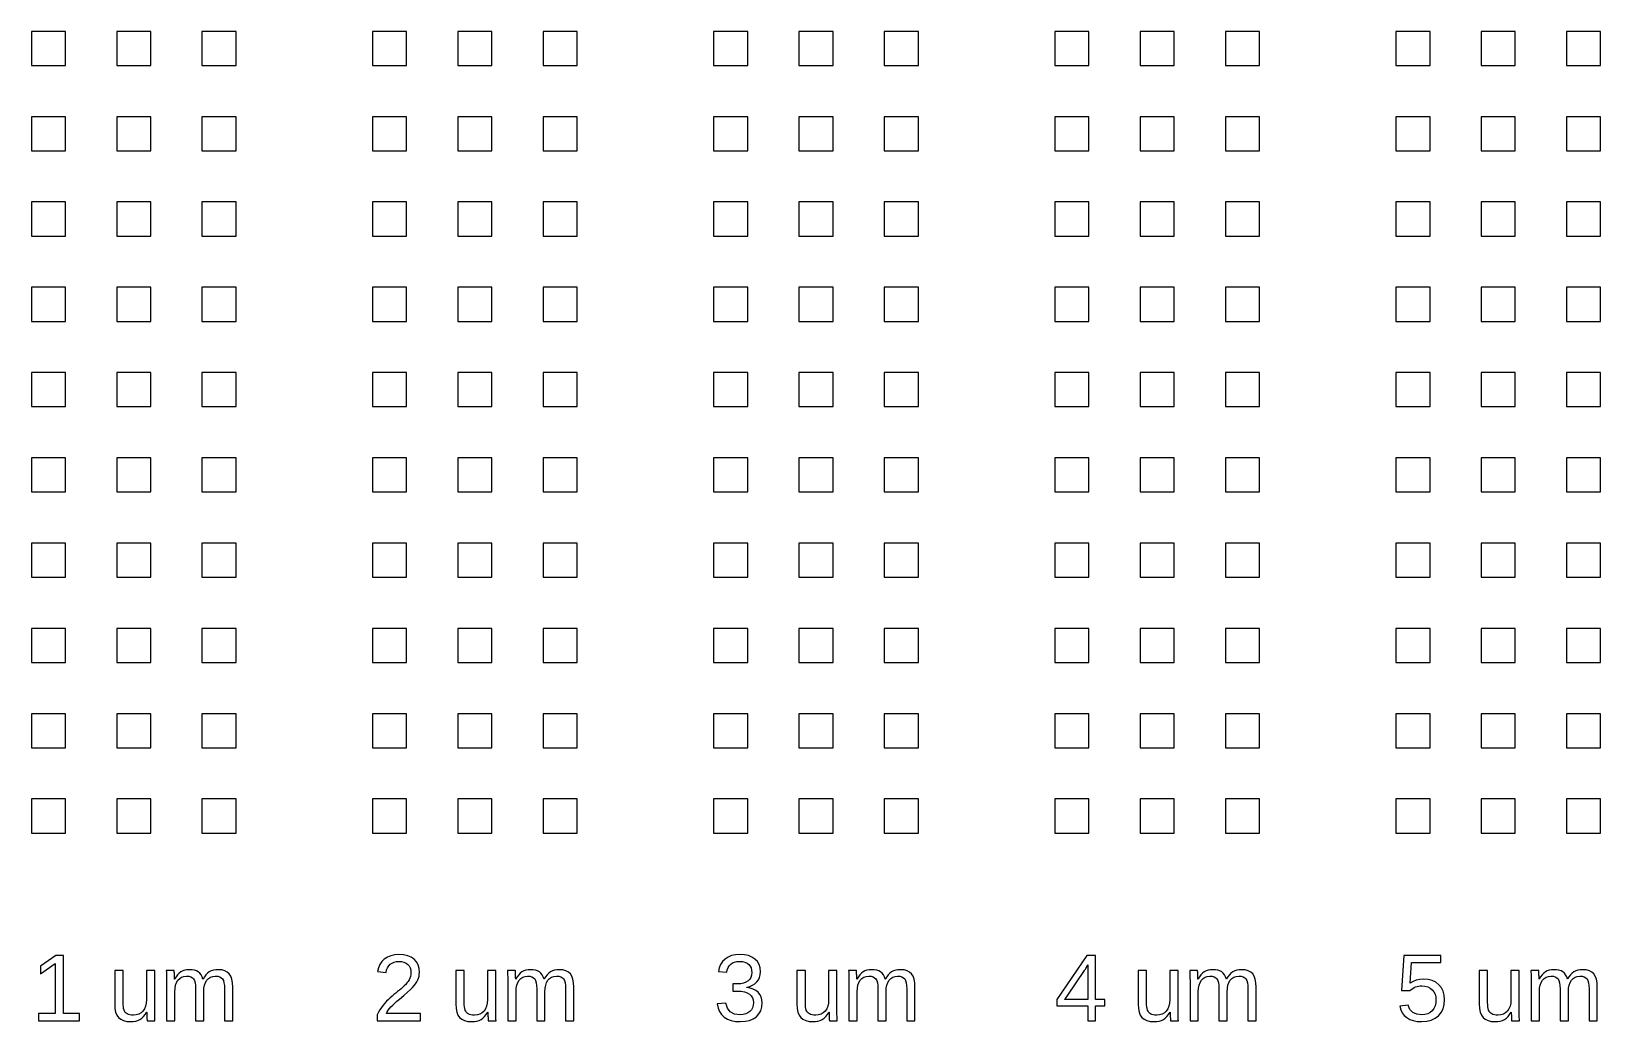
# Model space of a CAD drawing. Extents: x -5117 to 5117, y -2981 to 8396.
# Drawn here: x -4665 to -2475, y -126 to 1256 of the extents above; entities that cross this region are included whole.
import ezdxf

# ---------------------------------------------------------------- set-up
doc = ezdxf.new("R2010")
doc.units = 0
doc.layers.get('0').update_dxf_attribs({"linetype": 'CONTINUOUS'})

msp = doc.modelspace()

# ---------------------------------------------------------------- linework, layer by layer
at = {"color": 7}
for points in [[(-4617.477336, 1256.021273), (-4665.080195, 1256.021273), (-4665.080195, 1208.418414), (-4617.477336, 1208.418414)], [(-4498.470188, 1256.021273), (-4546.073047, 1256.021273), (-4546.073047, 1208.418414), (-4498.470188, 1208.418414)], [(-4379.46304, 1256.021273), (-4427.0659, 1256.021273), (-4427.0659, 1208.418414), (-4379.46304, 1208.418414)], [(-4141.448745, 1256.021273), (-4189.051604, 1256.021273), (-4189.051604, 1208.418414), (-4141.448745, 1208.418414)], [(-4022.441597, 1256.021273), (-4070.044456, 1256.021273), (-4070.044456, 1208.418414), (-4022.441597, 1208.418414)], [(-3903.434449, 1256.021273), (-3951.037308, 1256.021273), (-3951.037308, 1208.418414), (-3903.434449, 1208.418414)], [(-3665.420153, 1256.021273), (-3713.023013, 1256.021273), (-3713.023013, 1208.418414), (-3665.420153, 1208.418414)], [(-3546.413006, 1256.021273), (-3594.015865, 1256.021273), (-3594.015865, 1208.418414), (-3546.413006, 1208.418414)], [(-3427.405858, 1256.021273), (-3475.008717, 1256.021273), (-3475.008717, 1208.418414), (-3427.405858, 1208.418414)], [(-3189.391562, 1256.021273), (-3236.994421, 1256.021273), (-3236.994421, 1208.418414), (-3189.391562, 1208.418414)], [(-3070.384414, 1256.021273), (-3117.987273, 1256.021273), (-3117.987273, 1208.418414), (-3070.384414, 1208.418414)], [(-2951.377266, 1256.021273), (-2998.980126, 1256.021273), (-2998.980126, 1208.418414), (-2951.377266, 1208.418414)], [(-2713.362971, 1256.021273), (-2760.96583, 1256.021273), (-2760.96583, 1208.418414), (-2713.362971, 1208.418414)], [(-2594.355823, 1256.021273), (-2641.958682, 1256.021273), (-2641.958682, 1208.418414), (-2594.355823, 1208.418414)], [(-2475.348675, 1256.021273), (-2522.951534, 1256.021273), (-2522.951534, 1208.418414), (-2475.348675, 1208.418414)], [(-4617.477336, 1137.014125), (-4665.080195, 1137.014125), (-4665.080195, 1089.411266), (-4617.477336, 1089.411266)], [(-4498.470188, 1137.014125), (-4546.073047, 1137.014125), (-4546.073047, 1089.411266), (-4498.470188, 1089.411266)], [(-4379.46304, 1137.014125), (-4427.0659, 1137.014125), (-4427.0659, 1089.411266), (-4379.46304, 1089.411266)], [(-4141.448745, 1137.014125), (-4189.051604, 1137.014125), (-4189.051604, 1089.411266), (-4141.448745, 1089.411266)], [(-4022.441597, 1137.014125), (-4070.044456, 1137.014125), (-4070.044456, 1089.411266), (-4022.441597, 1089.411266)], [(-3903.434449, 1137.014125), (-3951.037308, 1137.014125), (-3951.037308, 1089.411266), (-3903.434449, 1089.411266)], [(-3665.420153, 1137.014125), (-3713.023013, 1137.014125), (-3713.023013, 1089.411266), (-3665.420153, 1089.411266)], [(-3546.413006, 1137.014125), (-3594.015865, 1137.014125), (-3594.015865, 1089.411266), (-3546.413006, 1089.411266)], [(-3427.405858, 1137.014125), (-3475.008717, 1137.014125), (-3475.008717, 1089.411266), (-3427.405858, 1089.411266)], [(-3189.391562, 1137.014125), (-3236.994421, 1137.014125), (-3236.994421, 1089.411266), (-3189.391562, 1089.411266)], [(-3070.384414, 1137.014125), (-3117.987273, 1137.014125), (-3117.987273, 1089.411266), (-3070.384414, 1089.411266)], [(-2951.377266, 1137.014125), (-2998.980126, 1137.014125), (-2998.980126, 1089.411266), (-2951.377266, 1089.411266)], [(-2713.362971, 1137.014125), (-2760.96583, 1137.014125), (-2760.96583, 1089.411266), (-2713.362971, 1089.411266)], [(-2594.355823, 1137.014125), (-2641.958682, 1137.014125), (-2641.958682, 1089.411266), (-2594.355823, 1089.411266)], [(-2475.348675, 1137.014125), (-2522.951534, 1137.014125), (-2522.951534, 1089.411266), (-2475.348675, 1089.411266)], [(-4617.477336, 1018.006977), (-4665.080195, 1018.006977), (-4665.080195, 970.404118), (-4617.477336, 970.404118)], [(-4498.470188, 1018.006977), (-4546.073047, 1018.006977), (-4546.073047, 970.404118), (-4498.470188, 970.404118)], [(-4379.46304, 1018.006977), (-4427.0659, 1018.006977), (-4427.0659, 970.404118), (-4379.46304, 970.404118)], [(-4141.448745, 1018.006977), (-4189.051604, 1018.006977), (-4189.051604, 970.404118), (-4141.448745, 970.404118)], [(-4022.441597, 1018.006977), (-4070.044456, 1018.006977), (-4070.044456, 970.404118), (-4022.441597, 970.404118)], [(-3903.434449, 1018.006977), (-3951.037308, 1018.006977), (-3951.037308, 970.404118), (-3903.434449, 970.404118)], [(-3665.420153, 1018.006977), (-3713.023013, 1018.006977), (-3713.023013, 970.404118), (-3665.420153, 970.404118)], [(-3546.413006, 1018.006977), (-3594.015865, 1018.006977), (-3594.015865, 970.404118), (-3546.413006, 970.404118)], [(-3427.405858, 1018.006977), (-3475.008717, 1018.006977), (-3475.008717, 970.404118), (-3427.405858, 970.404118)], [(-3189.391562, 1018.006977), (-3236.994421, 1018.006977), (-3236.994421, 970.404118), (-3189.391562, 970.404118)], [(-3070.384414, 1018.006977), (-3117.987273, 1018.006977), (-3117.987273, 970.404118), (-3070.384414, 970.404118)], [(-2951.377266, 1018.006977), (-2998.980126, 1018.006977), (-2998.980126, 970.404118), (-2951.377266, 970.404118)], [(-2713.362971, 1018.006977), (-2760.96583, 1018.006977), (-2760.96583, 970.404118), (-2713.362971, 970.404118)], [(-2594.355823, 1018.006977), (-2641.958682, 1018.006977), (-2641.958682, 970.404118), (-2594.355823, 970.404118)], [(-2475.348675, 1018.006977), (-2522.951534, 1018.006977), (-2522.951534, 970.404118), (-2475.348675, 970.404118)], [(-4617.477336, 898.999829), (-4665.080195, 898.999829), (-4665.080195, 851.39697), (-4617.477336, 851.39697)], [(-4498.470188, 898.999829), (-4546.073047, 898.999829), (-4546.073047, 851.39697), (-4498.470188, 851.39697)], [(-4379.46304, 898.999829), (-4427.0659, 898.999829), (-4427.0659, 851.39697), (-4379.46304, 851.39697)], [(-4141.448745, 898.999829), (-4189.051604, 898.999829), (-4189.051604, 851.39697), (-4141.448745, 851.39697)], [(-4022.441597, 898.999829), (-4070.044456, 898.999829), (-4070.044456, 851.39697), (-4022.441597, 851.39697)], [(-3903.434449, 898.999829), (-3951.037308, 898.999829), (-3951.037308, 851.39697), (-3903.434449, 851.39697)], [(-3665.420153, 898.999829), (-3713.023013, 898.999829), (-3713.023013, 851.39697), (-3665.420153, 851.39697)], [(-3546.413006, 898.999829), (-3594.015865, 898.999829), (-3594.015865, 851.39697), (-3546.413006, 851.39697)], [(-3427.405858, 898.999829), (-3475.008717, 898.999829), (-3475.008717, 851.39697), (-3427.405858, 851.39697)], [(-3189.391562, 898.999829), (-3236.994421, 898.999829), (-3236.994421, 851.39697), (-3189.391562, 851.39697)], [(-3070.384414, 898.999829), (-3117.987273, 898.999829), (-3117.987273, 851.39697), (-3070.384414, 851.39697)], [(-2951.377266, 898.999829), (-2998.980126, 898.999829), (-2998.980126, 851.39697), (-2951.377266, 851.39697)], [(-2713.362971, 898.999829), (-2760.96583, 898.999829), (-2760.96583, 851.39697), (-2713.362971, 851.39697)], [(-2594.355823, 898.999829), (-2641.958682, 898.999829), (-2641.958682, 851.39697), (-2594.355823, 851.39697)], [(-2475.348675, 898.999829), (-2522.951534, 898.999829), (-2522.951534, 851.39697), (-2475.348675, 851.39697)], [(-4617.477336, 779.992681), (-4665.080195, 779.992681), (-4665.080195, 732.389822), (-4617.477336, 732.389822)], [(-4498.470188, 779.992681), (-4546.073047, 779.992681), (-4546.073047, 732.389822), (-4498.470188, 732.389822)], [(-4379.46304, 779.992681), (-4427.0659, 779.992681), (-4427.0659, 732.389822), (-4379.46304, 732.389822)], [(-4141.448745, 779.992681), (-4189.051604, 779.992681), (-4189.051604, 732.389822), (-4141.448745, 732.389822)], [(-4022.441597, 779.992681), (-4070.044456, 779.992681), (-4070.044456, 732.389822), (-4022.441597, 732.389822)], [(-3903.434449, 779.992681), (-3951.037308, 779.992681), (-3951.037308, 732.389822), (-3903.434449, 732.389822)], [(-3665.420153, 779.992681), (-3713.023013, 779.992681), (-3713.023013, 732.389822), (-3665.420153, 732.389822)], [(-3546.413006, 779.992681), (-3594.015865, 779.992681), (-3594.015865, 732.389822), (-3546.413006, 732.389822)], [(-3427.405858, 779.992681), (-3475.008717, 779.992681), (-3475.008717, 732.389822), (-3427.405858, 732.389822)], [(-3189.391562, 779.992681), (-3236.994421, 779.992681), (-3236.994421, 732.389822), (-3189.391562, 732.389822)], [(-3070.384414, 779.992681), (-3117.987273, 779.992681), (-3117.987273, 732.389822), (-3070.384414, 732.389822)], [(-2951.377266, 779.992681), (-2998.980126, 779.992681), (-2998.980126, 732.389822), (-2951.377266, 732.389822)], [(-2713.362971, 779.992681), (-2760.96583, 779.992681), (-2760.96583, 732.389822), (-2713.362971, 732.389822)], [(-2594.355823, 779.992681), (-2641.958682, 779.992681), (-2641.958682, 732.389822), (-2594.355823, 732.389822)], [(-2475.348675, 779.992681), (-2522.951534, 779.992681), (-2522.951534, 732.389822), (-2475.348675, 732.389822)], [(-4617.477336, 660.985534), (-4665.080195, 660.985534), (-4665.080195, 613.382674), (-4617.477336, 613.382674)], [(-4498.470188, 660.985534), (-4546.073047, 660.985534), (-4546.073047, 613.382674), (-4498.470188, 613.382674)], [(-4379.46304, 660.985534), (-4427.0659, 660.985534), (-4427.0659, 613.382674), (-4379.46304, 613.382674)], [(-4141.448745, 660.985534), (-4189.051604, 660.985534), (-4189.051604, 613.382674), (-4141.448745, 613.382674)], [(-4022.441597, 660.985534), (-4070.044456, 660.985534), (-4070.044456, 613.382674), (-4022.441597, 613.382674)], [(-3903.434449, 660.985534), (-3951.037308, 660.985534), (-3951.037308, 613.382674), (-3903.434449, 613.382674)], [(-3665.420153, 660.985534), (-3713.023013, 660.985534), (-3713.023013, 613.382674), (-3665.420153, 613.382674)], [(-3546.413006, 660.985534), (-3594.015865, 660.985534), (-3594.015865, 613.382674), (-3546.413006, 613.382674)], [(-3427.405858, 660.985534), (-3475.008717, 660.985534), (-3475.008717, 613.382674), (-3427.405858, 613.382674)], [(-3189.391562, 660.985534), (-3236.994421, 660.985534), (-3236.994421, 613.382674), (-3189.391562, 613.382674)], [(-3070.384414, 660.985534), (-3117.987273, 660.985534), (-3117.987273, 613.382674), (-3070.384414, 613.382674)], [(-2951.377266, 660.985534), (-2998.980126, 660.985534), (-2998.980126, 613.382674), (-2951.377266, 613.382674)], [(-2713.362971, 660.985534), (-2760.96583, 660.985534), (-2760.96583, 613.382674), (-2713.362971, 613.382674)], [(-2594.355823, 660.985534), (-2641.958682, 660.985534), (-2641.958682, 613.382674), (-2594.355823, 613.382674)], [(-2475.348675, 660.985534), (-2522.951534, 660.985534), (-2522.951534, 613.382674), (-2475.348675, 613.382674)], [(-4617.477336, 541.978386), (-4665.080195, 541.978386), (-4665.080195, 494.375527), (-4617.477336, 494.375527)], [(-4498.470188, 541.978386), (-4546.073047, 541.978386), (-4546.073047, 494.375527), (-4498.470188, 494.375527)], [(-4379.46304, 541.978386), (-4427.0659, 541.978386), (-4427.0659, 494.375527), (-4379.46304, 494.375527)], [(-4141.448745, 541.978386), (-4189.051604, 541.978386), (-4189.051604, 494.375527), (-4141.448745, 494.375527)], [(-4022.441597, 541.978386), (-4070.044456, 541.978386), (-4070.044456, 494.375527), (-4022.441597, 494.375527)], [(-3903.434449, 541.978386), (-3951.037308, 541.978386), (-3951.037308, 494.375527), (-3903.434449, 494.375527)], [(-3665.420153, 541.978386), (-3713.023013, 541.978386), (-3713.023013, 494.375527), (-3665.420153, 494.375527)], [(-3546.413006, 541.978386), (-3594.015865, 541.978386), (-3594.015865, 494.375527), (-3546.413006, 494.375527)], [(-3427.405858, 541.978386), (-3475.008717, 541.978386), (-3475.008717, 494.375527), (-3427.405858, 494.375527)], [(-3189.391562, 541.978386), (-3236.994421, 541.978386), (-3236.994421, 494.375527), (-3189.391562, 494.375527)], [(-3070.384414, 541.978386), (-3117.987273, 541.978386), (-3117.987273, 494.375527), (-3070.384414, 494.375527)], [(-2951.377266, 541.978386), (-2998.980126, 541.978386), (-2998.980126, 494.375527), (-2951.377266, 494.375527)], [(-2713.362971, 541.978386), (-2760.96583, 541.978386), (-2760.96583, 494.375527), (-2713.362971, 494.375527)], [(-2594.355823, 541.978386), (-2641.958682, 541.978386), (-2641.958682, 494.375527), (-2594.355823, 494.375527)], [(-2475.348675, 541.978386), (-2522.951534, 541.978386), (-2522.951534, 494.375527), (-2475.348675, 494.375527)], [(-4617.477336, 422.971238), (-4665.080195, 422.971238), (-4665.080195, 375.368379), (-4617.477336, 375.368379)], [(-4498.470188, 422.971238), (-4546.073047, 422.971238), (-4546.073047, 375.368379), (-4498.470188, 375.368379)], [(-4379.46304, 422.971238), (-4427.0659, 422.971238), (-4427.0659, 375.368379), (-4379.46304, 375.368379)], [(-4141.448745, 422.971238), (-4189.051604, 422.971238), (-4189.051604, 375.368379), (-4141.448745, 375.368379)], [(-4022.441597, 422.971238), (-4070.044456, 422.971238), (-4070.044456, 375.368379), (-4022.441597, 375.368379)], [(-3903.434449, 422.971238), (-3951.037308, 422.971238), (-3951.037308, 375.368379), (-3903.434449, 375.368379)], [(-3665.420153, 422.971238), (-3713.023013, 422.971238), (-3713.023013, 375.368379), (-3665.420153, 375.368379)], [(-3546.413006, 422.971238), (-3594.015865, 422.971238), (-3594.015865, 375.368379), (-3546.413006, 375.368379)], [(-3427.405858, 422.971238), (-3475.008717, 422.971238), (-3475.008717, 375.368379), (-3427.405858, 375.368379)], [(-3189.391562, 422.971238), (-3236.994421, 422.971238), (-3236.994421, 375.368379), (-3189.391562, 375.368379)], [(-3070.384414, 422.971238), (-3117.987273, 422.971238), (-3117.987273, 375.368379), (-3070.384414, 375.368379)], [(-2951.377266, 422.971238), (-2998.980126, 422.971238), (-2998.980126, 375.368379), (-2951.377266, 375.368379)], [(-2713.362971, 422.971238), (-2760.96583, 422.971238), (-2760.96583, 375.368379), (-2713.362971, 375.368379)], [(-2594.355823, 422.971238), (-2641.958682, 422.971238), (-2641.958682, 375.368379), (-2594.355823, 375.368379)], [(-2475.348675, 422.971238), (-2522.951534, 422.971238), (-2522.951534, 375.368379), (-2475.348675, 375.368379)], [(-4617.477336, 303.96409), (-4665.080195, 303.96409), (-4665.080195, 256.361231), (-4617.477336, 256.361231)], [(-4498.470188, 303.96409), (-4546.073047, 303.96409), (-4546.073047, 256.361231), (-4498.470188, 256.361231)], [(-4379.46304, 303.96409), (-4427.0659, 303.96409), (-4427.0659, 256.361231), (-4379.46304, 256.361231)], [(-4141.448745, 303.96409), (-4189.051604, 303.96409), (-4189.051604, 256.361231), (-4141.448745, 256.361231)], [(-4022.441597, 303.96409), (-4070.044456, 303.96409), (-4070.044456, 256.361231), (-4022.441597, 256.361231)], [(-3903.434449, 303.96409), (-3951.037308, 303.96409), (-3951.037308, 256.361231), (-3903.434449, 256.361231)], [(-3665.420153, 303.96409), (-3713.023013, 303.96409), (-3713.023013, 256.361231), (-3665.420153, 256.361231)], [(-3546.413006, 303.96409), (-3594.015865, 303.96409), (-3594.015865, 256.361231), (-3546.413006, 256.361231)], [(-3427.405858, 303.96409), (-3475.008717, 303.96409), (-3475.008717, 256.361231), (-3427.405858, 256.361231)], [(-3189.391562, 303.96409), (-3236.994421, 303.96409), (-3236.994421, 256.361231), (-3189.391562, 256.361231)], [(-3070.384414, 303.96409), (-3117.987273, 303.96409), (-3117.987273, 256.361231), (-3070.384414, 256.361231)], [(-2951.377266, 303.96409), (-2998.980126, 303.96409), (-2998.980126, 256.361231), (-2951.377266, 256.361231)], [(-2713.362971, 303.96409), (-2760.96583, 303.96409), (-2760.96583, 256.361231), (-2713.362971, 256.361231)], [(-2594.355823, 303.96409), (-2641.958682, 303.96409), (-2641.958682, 256.361231), (-2594.355823, 256.361231)], [(-2475.348675, 303.96409), (-2522.951534, 303.96409), (-2522.951534, 256.361231), (-2475.348675, 256.361231)], [(-4617.477336, 184.956942), (-4665.080195, 184.956942), (-4665.080195, 137.354083), (-4617.477336, 137.354083)], [(-4498.470188, 184.956942), (-4546.073047, 184.956942), (-4546.073047, 137.354083), (-4498.470188, 137.354083)], [(-4379.46304, 184.956942), (-4427.0659, 184.956942), (-4427.0659, 137.354083), (-4379.46304, 137.354083)], [(-4141.448745, 184.956942), (-4189.051604, 184.956942), (-4189.051604, 137.354083), (-4141.448745, 137.354083)], [(-4022.441597, 184.956942), (-4070.044456, 184.956942), (-4070.044456, 137.354083), (-4022.441597, 137.354083)], [(-3903.434449, 184.956942), (-3951.037308, 184.956942), (-3951.037308, 137.354083), (-3903.434449, 137.354083)], [(-3665.420153, 184.956942), (-3713.023013, 184.956942), (-3713.023013, 137.354083), (-3665.420153, 137.354083)], [(-3546.413006, 184.956942), (-3594.015865, 184.956942), (-3594.015865, 137.354083), (-3546.413006, 137.354083)], [(-3427.405858, 184.956942), (-3475.008717, 184.956942), (-3475.008717, 137.354083), (-3427.405858, 137.354083)], [(-3189.391562, 184.956942), (-3236.994421, 184.956942), (-3236.994421, 137.354083), (-3189.391562, 137.354083)], [(-3070.384414, 184.956942), (-3117.987273, 184.956942), (-3117.987273, 137.354083), (-3070.384414, 137.354083)], [(-2951.377266, 184.956942), (-2998.980126, 184.956942), (-2998.980126, 137.354083), (-2951.377266, 137.354083)], [(-2713.362971, 184.956942), (-2760.96583, 184.956942), (-2760.96583, 137.354083), (-2713.362971, 137.354083)], [(-2594.355823, 184.956942), (-2641.958682, 184.956942), (-2641.958682, 137.354083), (-2594.355823, 137.354083)], [(-2475.348675, 184.956942), (-2522.951534, 184.956942), (-2522.951534, 137.354083), (-2475.348675, 137.354083)], [(-4597.983965, -114.584049), (-4620.143096, -114.584049), (-4620.143096, -33.492578), (-4630.85374, -33.492578), (-4652.370232, -48.273266), (-4652.370232, -59.245725), (-4631.829598, -44.584044), (-4631.829598, -114.584049), (-4655.012191, -114.584049), (-4655.012191, -124.461642), (-4597.983965, -124.461642)], [(-4122.169587, -114.584049), (-4169.605836, -114.584049), (-4168.487169, -112.299112), (-4167.059083, -109.966572), (-4165.321579, -107.61023), (-4163.298457, -105.182484), (-4160.894513, -102.683334), (-4158.133547, -100.017574), (-4154.991758, -97.209005), (-4151.469147, -94.233827), (-4145.280775, -89.116519), (-4140.163468, -84.713255), (-4136.141026, -81.000232), (-4133.189649, -78.025053), (-4130.952314, -75.430697), (-4129.000597, -72.81254), (-4127.358298, -70.194383), (-4126.001617, -67.576225), (-4124.930553, -64.958068), (-4124.192708, -62.339911), (-4123.740481, -59.697952), (-4123.573871, -57.055994), (-4124.0499, -51.415055), (-4125.430383, -46.464357), (-4127.739121, -42.203902), (-4130.976116, -38.609886), (-4135.069962, -35.777516), (-4139.949255, -33.754394), (-4145.637796, -32.540521), (-4152.111785, -32.135897), (-4158.085944, -32.540521), (-4163.51267, -33.754394), (-4168.34436, -35.753714), (-4172.628618, -38.586084), (-4176.198832, -42.084894), (-4178.912195, -46.154939), (-4180.816309, -50.772416), (-4181.887374, -55.961128), (-4170.01046, -57.055994), (-4169.34402, -53.604786), (-4168.17775, -50.582005), (-4166.51165, -47.940046), (-4164.34572, -45.726513), (-4161.775166, -43.965207), (-4158.895193, -42.703732), (-4155.658198, -41.942086), (-4152.111785, -41.68027), (-4148.422564, -41.942086), (-4145.161768, -42.727533), (-4142.329398, -44.01281), (-4139.925453, -45.821719), (-4137.997537, -48.082855), (-4136.617055, -50.796218), (-4135.807806, -53.914205), (-4135.522189, -57.436816), (-4135.688799, -60.150179), (-4136.164827, -62.696932), (-4136.950275, -65.124678), (-4138.068942, -67.385814), (-4139.449425, -69.551744), (-4141.020319, -71.670071), (-4142.781625, -73.740796), (-4144.757143, -75.787719), (-4146.875471, -77.787039), (-4149.136607, -79.786359), (-4151.516749, -81.785679), (-4154.0159, -83.784999), (-4156.586454, -85.831922), (-4159.18081, -87.950249), (-4161.775166, -90.163782), (-4164.393323, -92.472521), (-4166.963877, -94.876465), (-4169.486829, -97.423218), (-4171.962177, -100.11278), (-4174.366122, -102.921348), (-4176.651059, -105.920328), (-4178.745585, -109.157323), (-4180.673501, -112.584729), (-4182.411005, -116.250149), (-4182.411005, -124.461642), (-4122.169587, -124.461642)], [(-3669.156978, -125.318494), (-3663.016209, -124.033216), (-3657.732292, -121.867286), (-3653.305226, -118.844505), (-3649.782614, -115.036276), (-3647.283464, -110.514004), (-3645.783974, -105.27769), (-3645.284144, -99.351134), (-3645.641165, -95.162082), (-3646.71223, -91.377655), (-3648.497337, -87.950249), (-3650.972686, -84.879865), (-3654.090673, -82.30931), (-3657.779895, -80.286189), (-3662.04035, -78.881904), (-3666.848239, -78.025053), (-3666.848239, -77.787039), (-3662.492578, -76.596967), (-3658.660547, -74.954669), (-3655.399752, -72.883944), (-3652.686389, -70.384794), (-3650.54426, -67.457218), (-3649.020968, -64.125018), (-3648.116514, -60.364392), (-3647.807096, -56.222944), (-3648.283124, -50.84382), (-3649.71121, -46.107336), (-3652.067551, -41.989689), (-3655.399752, -38.490879), (-3659.565002, -35.706111), (-3664.515699, -33.706791), (-3670.204241, -32.51672), (-3676.67823, -32.135897), (-3682.652388, -32.51672), (-3688.055313, -33.68299), (-3692.910805, -35.658508), (-3697.17126, -38.395673), (-3700.741475, -41.823079), (-3703.478639, -45.893123), (-3705.382754, -50.558203), (-3706.430017, -55.818319), (-3694.743515, -56.722774), (-3694.124677, -53.342971), (-3692.982209, -50.367792), (-3691.363712, -47.797237), (-3689.221583, -45.631307), (-3686.67483, -43.893803), (-3683.747254, -42.67993), (-3680.462657, -41.942086), (-3676.797237, -41.68027), (-3672.822398, -41.942086), (-3669.371191, -42.751334), (-3666.443615, -44.060413), (-3664.039671, -45.916925), (-3662.159358, -48.225663), (-3660.826478, -50.915225), (-3660.017229, -53.985609), (-3659.755413, -57.436816), (-3660.088633, -60.911825), (-3661.064492, -64.006011), (-3662.70679, -66.671771), (-3665.015529, -68.956708), (-3667.919304, -70.789418), (-3671.346709, -72.098497), (-3675.321548, -72.860143), (-3679.84382, -73.121959), (-3686.151199, -73.121959), (-3686.151199, -83.213765), (-3679.582004, -83.213765), (-3674.5123, -83.451779), (-3670.061432, -84.237226), (-3666.253203, -85.546305), (-3663.087613, -87.355213), (-3660.588463, -89.663952), (-3658.803356, -92.353514), (-3657.732292, -95.447699), (-3657.37527, -98.94651), (-3657.684689, -102.94515), (-3658.612945, -106.420159), (-3660.183839, -109.371536), (-3662.37357, -111.799282), (-3665.110735, -113.703396), (-3668.323928, -115.060077), (-3671.989348, -115.869326), (-3676.154598, -116.131142), (-3683.961467, -115.131482), (-3689.864222, -112.084899), (-3693.862862, -107.062797), (-3695.981189, -99.993773), (-3707.977109, -101.088638), (-3706.787038, -106.824783), (-3704.763916, -111.799282), (-3701.907745, -116.035936), (-3698.194722, -119.510945), (-3693.743855, -122.248109), (-3688.578944, -124.199826), (-3682.723793, -125.366096), (-3676.154598, -125.746919)], [(-3180.109005, -103.873406), (-3167.327637, -103.873406), (-3167.327637, -94.686054), (-3180.109005, -94.686054), (-3180.109005, -33.492578), (-3192.319138, -33.492578), (-3233.947838, -94.828862), (-3233.947838, -103.873406), (-3191.081464, -103.873406), (-3191.081464, -124.461642), (-3180.109005, -124.461642)], [(-2718.075654, -125.247089), (-2711.744474, -123.676195), (-2706.222542, -121.105641), (-2701.53366, -117.487823), (-2697.796836, -112.965552), (-2695.107274, -107.681634), (-2693.512578, -101.636071), (-2692.965146, -94.828862), (-2693.464976, -88.807101), (-2694.964466, -83.356573), (-2697.463616, -78.524883), (-2700.938624, -74.288229), (-2705.270485, -70.837021), (-2710.292586, -68.385474), (-2715.981128, -66.909785), (-2722.359911, -66.409955), (-2727.739034, -66.766977), (-2732.66593, -67.861843), (-2737.140599, -69.694553), (-2741.139239, -72.217504), (-2739.401735, -43.370172), (-2698.272864, -43.370172), (-2698.272864, -33.492578), (-2749.993371, -33.492578), (-2753.016152, -82.428317), (-2741.66287, -82.428317), (-2739.615948, -80.786019), (-2737.592826, -79.381735), (-2735.569704, -78.263067), (-2733.522782, -77.382414), (-2731.452057, -76.739776), (-2729.286127, -76.287549), (-2727.048793, -76.001932), (-2724.740054, -75.906726), (-2720.455797, -76.239946), (-2716.623767, -77.239606), (-2713.267765, -78.881904), (-2710.387792, -81.190643), (-2708.055252, -84.046815), (-2706.389152, -87.307611), (-2705.389492, -90.996832), (-2705.056272, -95.090678), (-2705.389492, -99.755758), (-2706.36535, -103.897207), (-2708.03145, -107.515024), (-2710.340189, -110.60921), (-2713.243964, -113.084559), (-2716.647568, -114.845865), (-2720.574804, -115.916929), (-2725.00187, -116.250149), (-2731.904284, -115.417099), (-2737.354812, -112.894147), (-2741.353452, -108.681294), (-2743.924006, -102.754738), (-2755.681912, -104.11142), (-2754.277628, -109.085919), (-2752.159301, -113.393977), (-2749.350732, -117.107), (-2745.780518, -120.201186), (-2741.567665, -122.628932), (-2736.759776, -124.366436), (-2731.309249, -125.413699), (-2725.263685, -125.746919)], [(-4522.914256, -125.556508), (-4519.486851, -125.009075), (-4516.368863, -124.057018), (-4513.584096, -122.747939), (-4511.013542, -120.986633), (-4508.633399, -118.701696), (-4506.396064, -115.869326), (-4504.301539, -112.513324), (-4504.111127, -112.513324), (-4504.063524, -114.869666), (-4503.99212, -116.797582), (-4503.944517, -118.344675), (-4503.896914, -119.463342), (-4503.849311, -120.343995), (-4503.801709, -121.200846), (-4503.754106, -121.986293), (-4503.730304, -122.724138), (-4503.706503, -123.366776), (-4503.6589, -123.866606), (-4503.635099, -124.223628), (-4503.611297, -124.461642), (-4492.615037, -124.461642), (-4492.805448, -122.509925), (-4492.924455, -119.368136), (-4492.995859, -115.060077), (-4493.019661, -109.538146), (-4493.019661, -54.604446), (-4504.634759, -54.604446), (-4504.634759, -95.090678), (-4504.944177, -99.898567), (-4505.848631, -104.159023), (-4507.348122, -107.872046), (-4509.466449, -111.037636), (-4512.108407, -113.536786), (-4515.202593, -115.345695), (-4518.749006, -116.416759), (-4522.723845, -116.77378), (-4525.413407, -116.678575), (-4527.769748, -116.369156), (-4529.769068, -115.845525), (-4531.435168, -115.10768), (-4532.815651, -114.131822), (-4534.005723, -112.894147), (-4534.981581, -111.370856), (-4535.767028, -109.60955), (-4536.338263, -107.515024), (-4536.766688, -105.015874), (-4537.028504, -102.159703), (-4537.12371, -98.898907), (-4537.12371, -54.604446), (-4548.810212, -54.604446), (-4548.810212, -101.160043), (-4548.476992, -107.27701), (-4547.477332, -112.465722), (-4545.811232, -116.726178), (-4543.478692, -120.034576), (-4540.432109, -122.533726), (-4536.600078, -124.318834), (-4532.006403, -125.389898), (-4526.651081, -125.746919)], [(-4464.838768, -83.97541), (-4464.576953, -79.096117), (-4463.767704, -74.81186), (-4462.411022, -71.098837), (-4460.506908, -67.957048), (-4458.150567, -65.4817), (-4455.413402, -63.696592), (-4452.295415, -62.625528), (-4448.772803, -62.292308), (-4445.416802, -62.530322), (-4442.655836, -63.244365), (-4440.418502, -64.458238), (-4438.752401, -66.14814), (-4437.538529, -68.48068), (-4436.681677, -71.598667), (-4436.158046, -75.502101), (-4435.991436, -80.167182), (-4435.991436, -124.461642), (-4424.495345, -124.461642), (-4424.495345, -83.97541), (-4424.233529, -79.072316), (-4423.424281, -74.764257), (-4422.115202, -71.051234), (-4420.258691, -67.933247), (-4417.926151, -65.457898), (-4415.188986, -63.696592), (-4411.999595, -62.625528), (-4408.405579, -62.292308), (-4405.073379, -62.530322), (-4402.288611, -63.244365), (-4400.075078, -64.458238), (-4398.408978, -66.14814), (-4397.195105, -68.48068), (-4396.314453, -71.598667), (-4395.790821, -75.502101), (-4395.624211, -80.167182), (-4395.624211, -124.461642), (-4384.128121, -124.461642), (-4384.128121, -77.906046), (-4384.437539, -71.81288), (-4385.341994, -66.64797), (-4386.841484, -62.387514), (-4388.936009, -59.055314), (-4391.720777, -56.532362), (-4395.195785, -54.747255), (-4399.408638, -53.676191), (-4404.335534, -53.295368), (-4407.858146, -53.509581), (-4411.09514, -54.080815), (-4414.070319, -55.056673), (-4416.783682, -56.413355), (-4419.235229, -58.198462), (-4421.520166, -60.483399), (-4423.614692, -63.268167), (-4425.518807, -66.552764), (-4425.709218, -66.552764), (-4426.804084, -63.31577), (-4428.23217, -60.578605), (-4430.017277, -58.293668), (-4432.135604, -56.460958), (-4434.658556, -55.080475), (-4437.586131, -54.104616), (-4440.942133, -53.509581), (-4444.702759, -53.295368), (-4448.05876, -53.485779), (-4451.129145, -54.033212), (-4453.961515, -54.937666), (-4456.508268, -56.222944), (-4458.864609, -57.936646), (-4461.078142, -60.245385), (-4463.172668, -63.101557), (-4465.100584, -66.552764), (-4465.290995, -66.552764), (-4465.3624, -64.196422), (-4465.410003, -62.268507), (-4465.481407, -60.721414), (-4465.52901, -59.602747), (-4465.576613, -58.698292), (-4465.600414, -57.865242), (-4465.648017, -57.079795), (-4465.671818, -56.341951), (-4465.719421, -55.699312), (-4465.743223, -55.199482), (-4465.790825, -54.818659), (-4465.814627, -54.604446), (-4476.787086, -54.604446), (-4476.620476, -56.556164), (-4476.501469, -59.674151), (-4476.430065, -64.006011), (-4476.406263, -69.504141), (-4476.406263, -124.461642), (-4464.838768, -124.461642)], [(-4046.885665, -125.556508), (-4043.458259, -125.009075), (-4040.340272, -124.057018), (-4037.555505, -122.747939), (-4034.98495, -120.986633), (-4032.604807, -118.701696), (-4030.367473, -115.869326), (-4028.272947, -112.513324), (-4028.082536, -112.513324), (-4028.034933, -114.869666), (-4027.963529, -116.797582), (-4027.915926, -118.344675), (-4027.868323, -119.463342), (-4027.82072, -120.343995), (-4027.773117, -121.200846), (-4027.725514, -121.986293), (-4027.701713, -122.724138), (-4027.677911, -123.366776), (-4027.630309, -123.866606), (-4027.606507, -124.223628), (-4027.582706, -124.461642), (-4016.586445, -124.461642), (-4016.776857, -122.509925), (-4016.895864, -119.368136), (-4016.967268, -115.060077), (-4016.99107, -109.538146), (-4016.99107, -54.604446), (-4028.606167, -54.604446), (-4028.606167, -95.090678), (-4028.915586, -99.898567), (-4029.82004, -104.159023), (-4031.31953, -107.872046), (-4033.437857, -111.037636), (-4036.079816, -113.536786), (-4039.174002, -115.345695), (-4042.720415, -116.416759), (-4046.695254, -116.77378), (-4049.384815, -116.678575), (-4051.741157, -116.369156), (-4053.740477, -115.845525), (-4055.406577, -115.10768), (-4056.78706, -114.131822), (-4057.977131, -112.894147), (-4058.95299, -111.370856), (-4059.738437, -109.60955), (-4060.309671, -107.515024), (-4060.738097, -105.015874), (-4060.999913, -102.159703), (-4061.095119, -98.898907), (-4061.095119, -54.604446), (-4072.78162, -54.604446), (-4072.78162, -101.160043), (-4072.4484, -107.27701), (-4071.44874, -112.465722), (-4069.78264, -116.726178), (-4067.4501, -120.034576), (-4064.403517, -122.533726), (-4060.571487, -124.318834), (-4055.977811, -125.389898), (-4050.62249, -125.746919)], [(-3988.810177, -83.97541), (-3988.548361, -79.096117), (-3987.739113, -74.81186), (-3986.382431, -71.098837), (-3984.478317, -67.957048), (-3982.121975, -65.4817), (-3979.384811, -63.696592), (-3976.266824, -62.625528), (-3972.744212, -62.292308), (-3969.38821, -62.530322), (-3966.627245, -63.244365), (-3964.38991, -64.458238), (-3962.72381, -66.14814), (-3961.509937, -68.48068), (-3960.653086, -71.598667), (-3960.129454, -75.502101), (-3959.962844, -80.167182), (-3959.962844, -124.461642), (-3948.466754, -124.461642), (-3948.466754, -83.97541), (-3948.204938, -79.072316), (-3947.39569, -74.764257), (-3946.086611, -71.051234), (-3944.230099, -67.933247), (-3941.897559, -65.457898), (-3939.160395, -63.696592), (-3935.971003, -62.625528), (-3932.376987, -62.292308), (-3929.044787, -62.530322), (-3926.26002, -63.244365), (-3924.046487, -64.458238), (-3922.380387, -66.14814), (-3921.166514, -68.48068), (-3920.285861, -71.598667), (-3919.76223, -75.502101), (-3919.59562, -80.167182), (-3919.59562, -124.461642), (-3908.099529, -124.461642), (-3908.099529, -77.906046), (-3908.408948, -71.81288), (-3909.313402, -66.64797), (-3910.812892, -62.387514), (-3912.907418, -59.055314), (-3915.692185, -56.532362), (-3919.167194, -54.747255), (-3923.380047, -53.676191), (-3928.306943, -53.295368), (-3931.829555, -53.509581), (-3935.066549, -54.080815), (-3938.041728, -55.056673), (-3940.755091, -56.413355), (-3943.206638, -58.198462), (-3945.491575, -60.483399), (-3947.586101, -63.268167), (-3949.490215, -66.552764), (-3949.680627, -66.552764), (-3950.775493, -63.31577), (-3952.203578, -60.578605), (-3953.988685, -58.293668), (-3956.107013, -56.460958), (-3958.629964, -55.080475), (-3961.55754, -54.104616), (-3964.913542, -53.509581), (-3968.674168, -53.295368), (-3972.030169, -53.485779), (-3975.100554, -54.033212), (-3977.932924, -54.937666), (-3980.479677, -56.222944), (-3982.836018, -57.936646), (-3985.049551, -60.245385), (-3987.144077, -63.101557), (-3989.071993, -66.552764), (-3989.262404, -66.552764), (-3989.333808, -64.196422), (-3989.381411, -62.268507), (-3989.452816, -60.721414), (-3989.500418, -59.602747), (-3989.548021, -58.698292), (-3989.571823, -57.865242), (-3989.619426, -57.079795), (-3989.643227, -56.341951), (-3989.69083, -55.699312), (-3989.714631, -55.199482), (-3989.762234, -54.818659), (-3989.786036, -54.604446), (-4000.758495, -54.604446), (-4000.591885, -56.556164), (-4000.472877, -59.674151), (-4000.401473, -64.006011), (-4000.377672, -69.504141), (-4000.377672, -124.461642), (-3988.810177, -124.461642)], [(-3570.857074, -125.556508), (-3567.429668, -125.009075), (-3564.311681, -124.057018), (-3561.526913, -122.747939), (-3558.956359, -120.986633), (-3556.576216, -118.701696), (-3554.338882, -115.869326), (-3552.244356, -112.513324), (-3552.053944, -112.513324), (-3552.006342, -114.869666), (-3551.934937, -116.797582), (-3551.887334, -118.344675), (-3551.839732, -119.463342), (-3551.792129, -120.343995), (-3551.744526, -121.200846), (-3551.696923, -121.986293), (-3551.673122, -122.724138), (-3551.64932, -123.366776), (-3551.601717, -123.866606), (-3551.577916, -124.223628), (-3551.554114, -124.461642), (-3540.557854, -124.461642), (-3540.748265, -122.509925), (-3540.867272, -119.368136), (-3540.938677, -115.060077), (-3540.962478, -109.538146), (-3540.962478, -54.604446), (-3552.577576, -54.604446), (-3552.577576, -95.090678), (-3552.886994, -99.898567), (-3553.791449, -104.159023), (-3555.290939, -107.872046), (-3557.409266, -111.037636), (-3560.051225, -113.536786), (-3563.145411, -115.345695), (-3566.691824, -116.416759), (-3570.666662, -116.77378), (-3573.356224, -116.678575), (-3575.712565, -116.369156), (-3577.711885, -115.845525), (-3579.377986, -115.10768), (-3580.758468, -114.131822), (-3581.94854, -112.894147), (-3582.924399, -111.370856), (-3583.709846, -109.60955), (-3584.28108, -107.515024), (-3584.709506, -105.015874), (-3584.971321, -102.159703), (-3585.066527, -98.898907), (-3585.066527, -54.604446), (-3596.753029, -54.604446), (-3596.753029, -101.160043), (-3596.419809, -107.27701), (-3595.420149, -112.465722), (-3593.754049, -116.726178), (-3591.421509, -120.034576), (-3588.374926, -122.533726), (-3584.542896, -124.318834), (-3579.94922, -125.389898), (-3574.593898, -125.746919)], [(-3512.781586, -83.97541), (-3512.51977, -79.096117), (-3511.710521, -74.81186), (-3510.35384, -71.098837), (-3508.449725, -67.957048), (-3506.093384, -65.4817), (-3503.356219, -63.696592), (-3500.238232, -62.625528), (-3496.715621, -62.292308), (-3493.359619, -62.530322), (-3490.598653, -63.244365), (-3488.361319, -64.458238), (-3486.695219, -66.14814), (-3485.481346, -68.48068), (-3484.624494, -71.598667), (-3484.100863, -75.502101), (-3483.934253, -80.167182), (-3483.934253, -124.461642), (-3472.438162, -124.461642), (-3472.438162, -83.97541), (-3472.176347, -79.072316), (-3471.367098, -74.764257), (-3470.05802, -71.051234), (-3468.201508, -67.933247), (-3465.868968, -65.457898), (-3463.131804, -63.696592), (-3459.942412, -62.625528), (-3456.348396, -62.292308), (-3453.016196, -62.530322), (-3450.231429, -63.244365), (-3448.017896, -64.458238), (-3446.351796, -66.14814), (-3445.137923, -68.48068), (-3444.25727, -71.598667), (-3443.733638, -75.502101), (-3443.567028, -80.167182), (-3443.567028, -124.461642), (-3432.070938, -124.461642), (-3432.070938, -77.906046), (-3432.380357, -71.81288), (-3433.284811, -66.64797), (-3434.784301, -62.387514), (-3436.878827, -59.055314), (-3439.663594, -56.532362), (-3443.138603, -54.747255), (-3447.351456, -53.676191), (-3452.278352, -53.295368), (-3455.800963, -53.509581), (-3459.037958, -54.080815), (-3462.013136, -55.056673), (-3464.726499, -56.413355), (-3467.178047, -58.198462), (-3469.462984, -60.483399), (-3471.55751, -63.268167), (-3473.461624, -66.552764), (-3473.652035, -66.552764), (-3474.746901, -63.31577), (-3476.174987, -60.578605), (-3477.960094, -58.293668), (-3480.078421, -56.460958), (-3482.601373, -55.080475), (-3485.528949, -54.104616), (-3488.88495, -53.509581), (-3492.645576, -53.295368), (-3496.001578, -53.485779), (-3499.071962, -54.033212), (-3501.904332, -54.937666), (-3504.451085, -56.222944), (-3506.807427, -57.936646), (-3509.02096, -60.245385), (-3511.115486, -63.101557), (-3513.043401, -66.552764), (-3513.233813, -66.552764), (-3513.305217, -64.196422), (-3513.35282, -62.268507), (-3513.424224, -60.721414), (-3513.471827, -59.602747), (-3513.51943, -58.698292), (-3513.543231, -57.865242), (-3513.590834, -57.079795), (-3513.614636, -56.341951), (-3513.662238, -55.699312), (-3513.68604, -55.199482), (-3513.733643, -54.818659), (-3513.757444, -54.604446), (-3524.729903, -54.604446), (-3524.563293, -56.556164), (-3524.444286, -59.674151), (-3524.372882, -64.006011), (-3524.34908, -69.504141), (-3524.34908, -124.461642), (-3512.781586, -124.461642)], [(-3223.237195, -94.686054), (-3222.213733, -93.400777), (-3218.714923, -88.616689), (-3195.413324, -54.271226), (-3194.937295, -53.557183), (-3194.366061, -52.605126), (-3193.675819, -51.415055), (-3192.890372, -50.01077), (-3192.152528, -48.654089), (-3191.605095, -47.630627), (-3191.248074, -46.940386), (-3191.081464, -46.583365), (-3191.081464, -94.686054)], [(-3094.828482, -125.556508), (-3091.401077, -125.009075), (-3088.283089, -124.057018), (-3085.498322, -122.747939), (-3082.927768, -120.986633), (-3080.547625, -118.701696), (-3078.31029, -115.869326), (-3076.215764, -112.513324), (-3076.025353, -112.513324), (-3075.97775, -114.869666), (-3075.906346, -116.797582), (-3075.858743, -118.344675), (-3075.81114, -119.463342), (-3075.763537, -120.343995), (-3075.715934, -121.200846), (-3075.668332, -121.986293), (-3075.64453, -122.724138), (-3075.620729, -123.366776), (-3075.573126, -123.866606), (-3075.549324, -124.223628), (-3075.525523, -124.461642), (-3064.529263, -124.461642), (-3064.719674, -122.509925), (-3064.838681, -119.368136), (-3064.910085, -115.060077), (-3064.933887, -109.538146), (-3064.933887, -54.604446), (-3076.548984, -54.604446), (-3076.548984, -95.090678), (-3076.858403, -99.898567), (-3077.762857, -104.159023), (-3079.262347, -107.872046), (-3081.380675, -111.037636), (-3084.022633, -113.536786), (-3087.116819, -115.345695), (-3090.663232, -116.416759), (-3094.638071, -116.77378), (-3097.327632, -116.678575), (-3099.683974, -116.369156), (-3101.683294, -115.845525), (-3103.349394, -115.10768), (-3104.729877, -114.131822), (-3105.919949, -112.894147), (-3106.895807, -111.370856), (-3107.681254, -109.60955), (-3108.252489, -107.515024), (-3108.680914, -105.015874), (-3108.94273, -102.159703), (-3109.037936, -98.898907), (-3109.037936, -54.604446), (-3120.724438, -54.604446), (-3120.724438, -101.160043), (-3120.391218, -107.27701), (-3119.391558, -112.465722), (-3117.725458, -116.726178), (-3115.392918, -120.034576), (-3112.346335, -122.533726), (-3108.514304, -124.318834), (-3103.920628, -125.389898), (-3098.565307, -125.746919)], [(-3036.752994, -83.97541), (-3036.491179, -79.096117), (-3035.68193, -74.81186), (-3034.325248, -71.098837), (-3032.421134, -67.957048), (-3030.064793, -65.4817), (-3027.327628, -63.696592), (-3024.209641, -62.625528), (-3020.687029, -62.292308), (-3017.331028, -62.530322), (-3014.570062, -63.244365), (-3012.332728, -64.458238), (-3010.666627, -66.14814), (-3009.452755, -68.48068), (-3008.595903, -71.598667), (-3008.072272, -75.502101), (-3007.905662, -80.167182), (-3007.905662, -124.461642), (-2996.409571, -124.461642), (-2996.409571, -83.97541), (-2996.147755, -79.072316), (-2995.338507, -74.764257), (-2994.029428, -71.051234), (-2992.172917, -67.933247), (-2989.840377, -65.457898), (-2987.103212, -63.696592), (-2983.913821, -62.625528), (-2980.319805, -62.292308), (-2976.987605, -62.530322), (-2974.202837, -63.244365), (-2971.989304, -64.458238), (-2970.323204, -66.14814), (-2969.109331, -68.48068), (-2968.228679, -71.598667), (-2967.705047, -75.502101), (-2967.538437, -80.167182), (-2967.538437, -124.461642), (-2956.042347, -124.461642), (-2956.042347, -77.906046), (-2956.351765, -71.81288), (-2957.256219, -66.64797), (-2958.75571, -62.387514), (-2960.850235, -59.055314), (-2963.635003, -56.532362), (-2967.110011, -54.747255), (-2971.322864, -53.676191), (-2976.24976, -53.295368), (-2979.772372, -53.509581), (-2983.009366, -54.080815), (-2985.984545, -55.056673), (-2988.697908, -56.413355), (-2991.149455, -58.198462), (-2993.434392, -60.483399), (-2995.528918, -63.268167), (-2997.433033, -66.552764), (-2997.623444, -66.552764), (-2998.71831, -63.31577), (-3000.146396, -60.578605), (-3001.931503, -58.293668), (-3004.04983, -56.460958), (-3006.572782, -55.080475), (-3009.500357, -54.104616), (-3012.856359, -53.509581), (-3016.616985, -53.295368), (-3019.972986, -53.485779), (-3023.043371, -54.033212), (-3025.875741, -54.937666), (-3028.422494, -56.222944), (-3030.778835, -57.936646), (-3032.992368, -60.245385), (-3035.086894, -63.101557), (-3037.01481, -66.552764), (-3037.205221, -66.552764), (-3037.276626, -64.196422), (-3037.324229, -62.268507), (-3037.395633, -60.721414), (-3037.443236, -59.602747), (-3037.490839, -58.698292), (-3037.51464, -57.865242), (-3037.562243, -57.079795), (-3037.586044, -56.341951), (-3037.633647, -55.699312), (-3037.657449, -55.199482), (-3037.705051, -54.818659), (-3037.728853, -54.604446), (-3048.701312, -54.604446), (-3048.534702, -56.556164), (-3048.415695, -59.674151), (-3048.34429, -64.006011), (-3048.320489, -69.504141), (-3048.320489, -124.461642), (-3036.752994, -124.461642)], [(-2618.799891, -125.556508), (-2615.372485, -125.009075), (-2612.254498, -124.057018), (-2609.469731, -122.747939), (-2606.899176, -120.986633), (-2604.519033, -118.701696), (-2602.281699, -115.869326), (-2600.187173, -112.513324), (-2599.996762, -112.513324), (-2599.949159, -114.869666), (-2599.877755, -116.797582), (-2599.830152, -118.344675), (-2599.782549, -119.463342), (-2599.734946, -120.343995), (-2599.687343, -121.200846), (-2599.63974, -121.986293), (-2599.615939, -122.724138), (-2599.592137, -123.366776), (-2599.544535, -123.866606), (-2599.520733, -124.223628), (-2599.496932, -124.461642), (-2588.500671, -124.461642), (-2588.691083, -122.509925), (-2588.81009, -119.368136), (-2588.881494, -115.060077), (-2588.905296, -109.538146), (-2588.905296, -54.604446), (-2600.520393, -54.604446), (-2600.520393, -95.090678), (-2600.829812, -99.898567), (-2601.734266, -104.159023), (-2603.233756, -107.872046), (-2605.352083, -111.037636), (-2607.994042, -113.536786), (-2611.088228, -115.345695), (-2614.634641, -116.416759), (-2618.60948, -116.77378), (-2621.299041, -116.678575), (-2623.655383, -116.369156), (-2625.654703, -115.845525), (-2627.320803, -115.10768), (-2628.701286, -114.131822), (-2629.891357, -112.894147), (-2630.867216, -111.370856), (-2631.652663, -109.60955), (-2632.223897, -107.515024), (-2632.652323, -105.015874), (-2632.914139, -102.159703), (-2633.009344, -98.898907), (-2633.009344, -54.604446), (-2644.695846, -54.604446), (-2644.695846, -101.160043), (-2644.362626, -107.27701), (-2643.362966, -112.465722), (-2641.696866, -116.726178), (-2639.364326, -120.034576), (-2636.317743, -122.533726), (-2632.485713, -124.318834), (-2627.892037, -125.389898), (-2622.536715, -125.746919)], [(-2560.724403, -83.97541), (-2560.462587, -79.096117), (-2559.653339, -74.81186), (-2558.296657, -71.098837), (-2556.392543, -67.957048), (-2554.036201, -65.4817), (-2551.299037, -63.696592), (-2548.18105, -62.625528), (-2544.658438, -62.292308), (-2541.302436, -62.530322), (-2538.541471, -63.244365), (-2536.304136, -64.458238), (-2534.638036, -66.14814), (-2533.424163, -68.48068), (-2532.567312, -71.598667), (-2532.04368, -75.502101), (-2531.87707, -80.167182), (-2531.87707, -124.461642), (-2520.38098, -124.461642), (-2520.38098, -83.97541), (-2520.119164, -79.072316), (-2519.309915, -74.764257), (-2518.000837, -71.051234), (-2516.144325, -67.933247), (-2513.811785, -65.457898), (-2511.074621, -63.696592), (-2507.885229, -62.625528), (-2504.291213, -62.292308), (-2500.959013, -62.530322), (-2498.174246, -63.244365), (-2495.960713, -64.458238), (-2494.294613, -66.14814), (-2493.08074, -68.48068), (-2492.200087, -71.598667), (-2491.676456, -75.502101), (-2491.509846, -80.167182), (-2491.509846, -124.461642), (-2480.013755, -124.461642), (-2480.013755, -77.906046), (-2480.323174, -71.81288), (-2481.227628, -66.64797), (-2482.727118, -62.387514), (-2484.821644, -59.055314), (-2487.606411, -56.532362), (-2491.08142, -54.747255), (-2495.294273, -53.676191), (-2500.221169, -53.295368), (-2503.743781, -53.509581), (-2506.980775, -54.080815), (-2509.955954, -55.056673), (-2512.669317, -56.413355), (-2515.120864, -58.198462), (-2517.405801, -60.483399), (-2519.500327, -63.268167), (-2521.404441, -66.552764), (-2521.594853, -66.552764), (-2522.689718, -63.31577), (-2524.117804, -60.578605), (-2525.902911, -58.293668), (-2528.021239, -56.460958), (-2530.54419, -55.080475), (-2533.471766, -54.104616), (-2536.827768, -53.509581), (-2540.588393, -53.295368), (-2543.944395, -53.485779), (-2547.014779, -54.033212), (-2549.84715, -54.937666), (-2552.393903, -56.222944), (-2554.750244, -57.936646), (-2556.963777, -60.245385), (-2559.058303, -63.101557), (-2560.986219, -66.552764), (-2561.17663, -66.552764), (-2561.248034, -64.196422), (-2561.295637, -62.268507), (-2561.367041, -60.721414), (-2561.414644, -59.602747), (-2561.462247, -58.698292), (-2561.486049, -57.865242), (-2561.533651, -57.079795), (-2561.557453, -56.341951), (-2561.605056, -55.699312), (-2561.628857, -55.199482), (-2561.67646, -54.818659), (-2561.700262, -54.604446), (-2572.672721, -54.604446), (-2572.506111, -56.556164), (-2572.387103, -59.674151), (-2572.315699, -64.006011), (-2572.291898, -69.504141), (-2572.291898, -124.461642), (-2560.724403, -124.461642)]]:
    msp.add_lwpolyline(points, close=True, dxfattribs=at)

doc.saveas('drawing.dxf')
